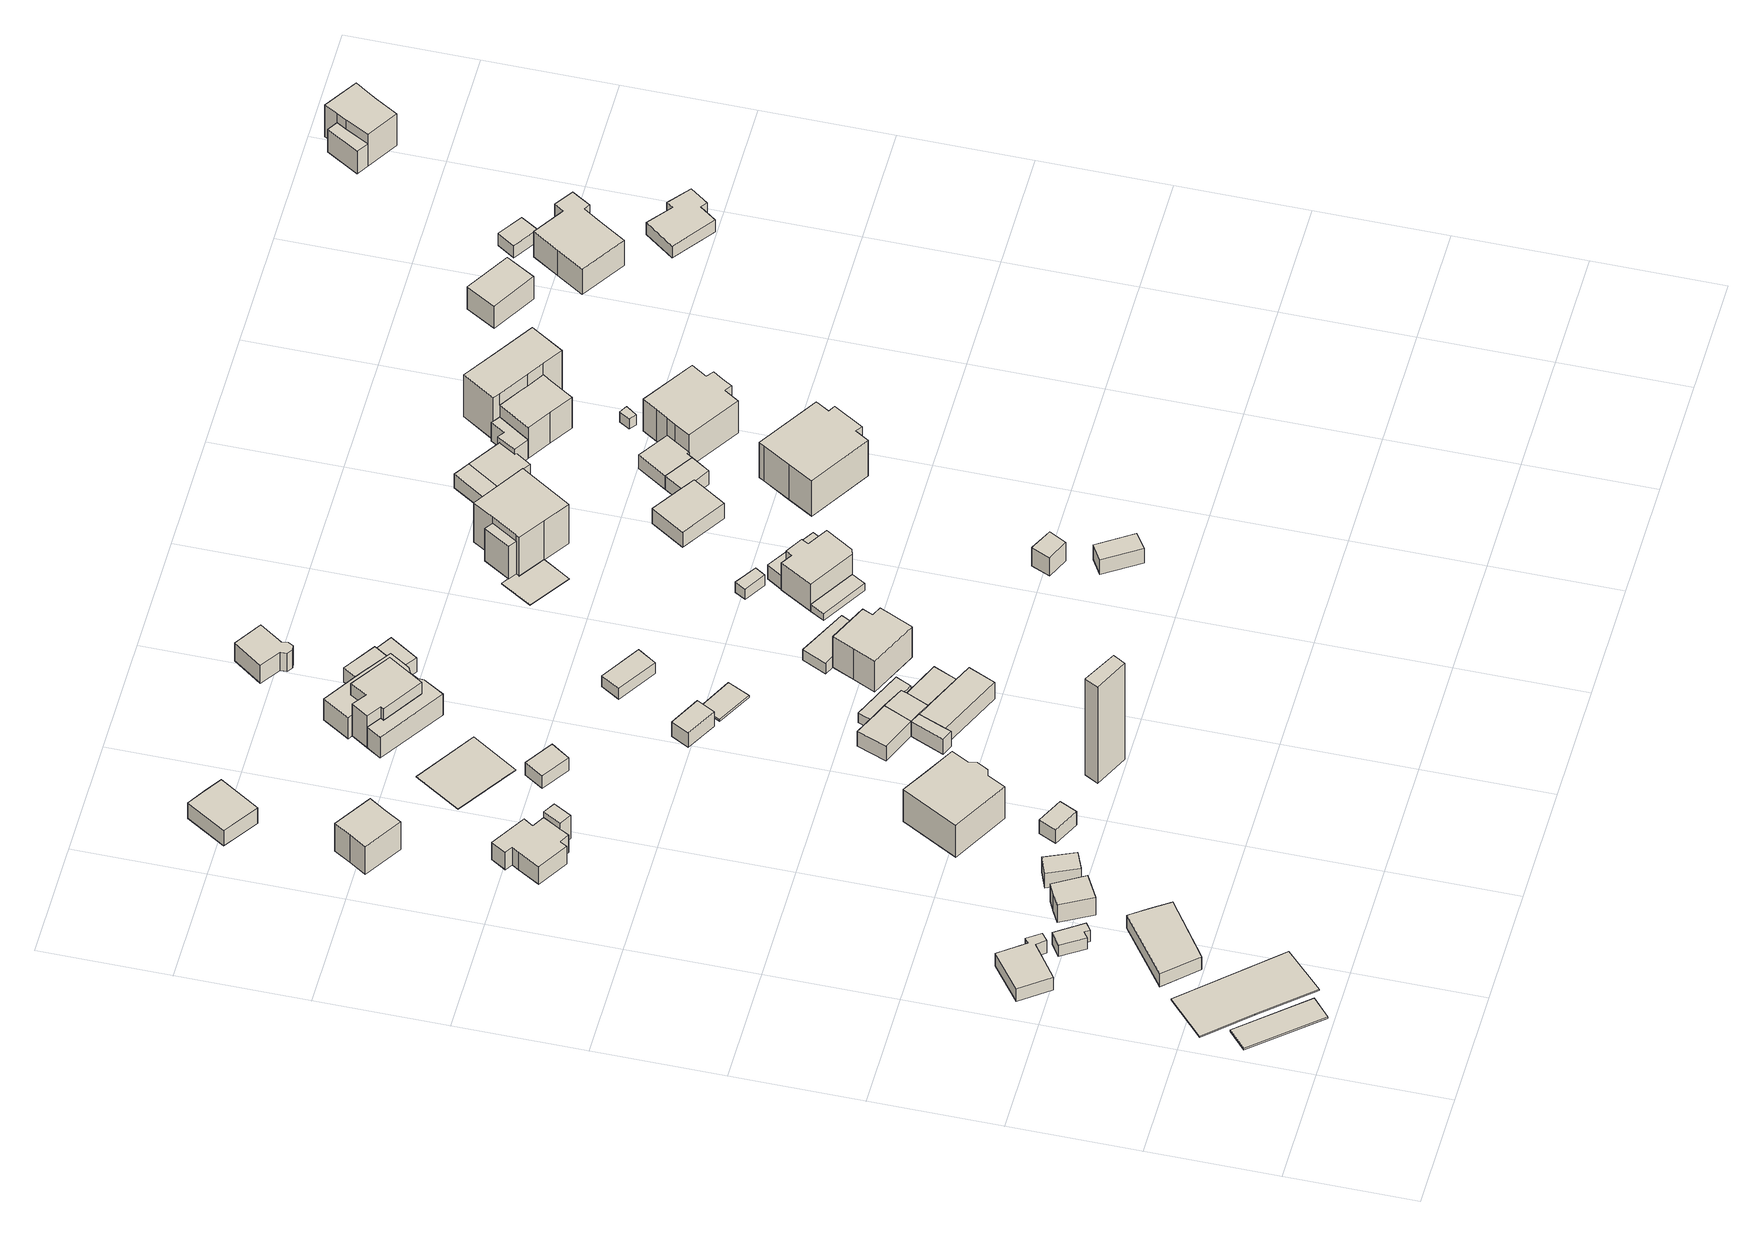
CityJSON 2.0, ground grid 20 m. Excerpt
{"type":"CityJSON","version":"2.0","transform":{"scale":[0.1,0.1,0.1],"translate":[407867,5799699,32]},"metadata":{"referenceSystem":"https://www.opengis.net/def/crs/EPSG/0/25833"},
"CityObjects":{
"building1":{"type":"Building","attributes":{"Gemeindeschluessel":"11000009","BezugspunktDach":"2200","function":"31001_2000","measuredHeight":0.265,"storeysAboveGround":1},"address":[{"country":"Germany","locality":"Berlin","thoroughfareNumber":"25C (2)","thoroughfareName":"Moßkopfring"}],"geometry":[{"type":"Solid","lod":"1","boundaries":[[[[0,1,2,3]],[[4,5,6,7]],[[4,7,3,2]],[[5,4,2,1]],[[6,5,1,0]],[[7,6,0,3]]]]}]},
"building2":{"type":"Building","attributes":{"Gemeindeschluessel":"11000009","BezugspunktDach":"2200","function":"31001_2000","measuredHeight":0.209,"storeysAboveGround":1},"address":[{"country":"Germany","locality":"Berlin","thoroughfareNumber":"25B (4)","thoroughfareName":"Moßkopfring"}],"geometry":[{"type":"Solid","lod":"1","boundaries":[[[[8,9,10,11,12]],[[13,14,15,16,17]],[[13,17,12,11]],[[14,13,11,10]],[[15,14,10,9]],[[16,15,9,8]],[[17,16,8,12]]]]}]},
"building3":{"type":"Building","attributes":{"Gemeindeschluessel":"11000009","BezugspunktDach":"2200","function":"31001_1010","measuredHeight":3.29,"storeysAboveGround":1},"address":[{"country":"Germany","locality":"Berlin","thoroughfareNumber":"25B (1)","thoroughfareName":"Moßkopfring"}],"geometry":[{"type":"Solid","lod":"1","boundaries":[[[[18,19,20,21,22,23,24,25]],[[26,27,28,29,30,31,32,33]],[[26,33,25,24]],[[27,26,24,23]],[[28,27,23,22]],[[29,28,22,21]],[[30,29,21,20]],[[31,30,20,19]],[[32,31,19,18]],[[33,32,18,25]]]]}]},
"building4":{"type":"Building","attributes":{"Gemeindeschluessel":"11000009","BezugspunktDach":"2200","function":"31001_2000","measuredHeight":2.26,"storeysAboveGround":1},"address":[{"country":"Germany","locality":"Berlin","thoroughfareNumber":"25B (2)","thoroughfareName":"Moßkopfring"}],"geometry":[{"type":"Solid","lod":"1","boundaries":[[[[34,35,36,37,38,39]],[[40,41,42,43,44,45]],[[40,45,39,38]],[[41,40,38,37]],[[42,41,37,36]],[[43,42,36,35]],[[44,43,35,34]],[[45,44,34,39]]]]}]},
"building5":{"type":"Building","attributes":{"Gemeindeschluessel":"11000009","BezugspunktDach":"2200","function":"31001_1010","measuredHeight":2.93,"storeysAboveGround":1},"address":[{"country":"Germany","locality":"Berlin","thoroughfareNumber":"25B (3)","thoroughfareName":"Moßkopfring"}],"geometry":[{"type":"Solid","lod":"1","boundaries":[[[[46,47,48,49,50]],[[51,52,53,54,55]],[[51,55,50,49]],[[52,51,49,48]],[[53,52,48,47]],[[54,53,47,46]],[[55,54,46,50]]]]}]},
"building6":{"type":"Building","attributes":{"Gemeindeschluessel":"11000009","BezugspunktDach":"2200","function":"31001_1010","measuredHeight":3.85,"storeysAboveGround":1},"address":[{"country":"Germany","locality":"Berlin","thoroughfareNumber":"25A","thoroughfareName":"Moßkopfring"}],"geometry":[{"type":"Solid","lod":"1","boundaries":[[[[56,57,58,59,60]],[[61,62,63,64,65]],[[61,65,60,59]],[[62,61,59,58]],[[63,62,58,57]],[[64,63,57,56]],[[65,64,56,60]]]]}]},
"building7":{"type":"Building","attributes":{"Gemeindeschluessel":"11000009","BezugspunktDach":"2200","function":"31001_1010","measuredHeight":3,"storeysAboveGround":1},"address":[{"country":"Germany","locality":"Berlin","thoroughfareNumber":"25A (1)","thoroughfareName":"Moßkopfring"}],"geometry":[{"type":"Solid","lod":"1","boundaries":[[[[66,67,68,69]],[[70,71,72,73]],[[70,73,69,68]],[[71,70,68,67]],[[72,71,67,66]],[[73,72,66,69]]]]}]},
"building8":{"type":"Building","attributes":{"Gemeindeschluessel":"11000009","function":"31001_1010"},"address":[{"country":"Germany","locality":"Berlin","thoroughfareNumber":"54","thoroughfareName":"Moßkopfring"}],"children":["building8-1","building8-2"]},
"building8-1":{"type":"BuildingPart","attributes":{"BezugspunktDach":"2200","measuredHeight":5.06,"storeysAboveGround":2},"parents":["building8"],"geometry":[{"type":"MultiSurface","lod":"1","boundaries":[[[74,75,76,77,78,79,80,81,82,83,84,85,86]],[[87,88,89,90,91,92,93,94,95,96,97,98,99]],[[87,99,86,85]],[[88,87,85,84]],[[89,88,84,83]],[[90,89,83,82]],[[91,90,82,81]],[[92,91,81,80]],[[93,92,80,79]],[[94,93,100,101]],[[95,94,78,101,102,77]],[[96,95,77,76]],[[97,96,76,75]],[[98,97,75,74]],[[99,98,74,86]],[[101,100,103,79,78]],[[77,102,101,78]]]}]},
"building8-2":{"type":"BuildingPart","attributes":{"BezugspunktDach":"2200","measuredHeight":4.77,"storeysAboveGround":2},"parents":["building8"],"geometry":[{"type":"MultiSurface","lod":"1","boundaries":[[[104,105,106,107]],[[100,108,109,102]],[[79,78,77,102,107,106]],[[108,100,106,105]],[[109,108,105,104]],[[102,109,104,107]],[[100,101,78,79]],[[102,77,78,101]]]}]},
"building9":{"type":"Building","attributes":{"Gemeindeschluessel":"11000009","BezugspunktDach":"2200","function":"31001_1010","measuredHeight":2.8,"storeysAboveGround":1},"address":[{"country":"Germany","locality":"Berlin","thoroughfareNumber":"25A (2)","thoroughfareName":"Moßkopfring"}],"geometry":[{"type":"Solid","lod":"1","boundaries":[[[[110,111,112,113]],[[114,115,116,117]],[[114,117,113,112]],[[115,114,112,111]],[[116,115,111,110]],[[117,116,110,113]]]]}]},
"building10":{"type":"Building","attributes":{"Gemeindeschluessel":"11000009","BezugspunktDach":"2200","function":"31001_1010","measuredHeight":6.74,"storeysAboveGround":2},"address":[{"country":"Germany","locality":"Berlin","thoroughfareNumber":"53","thoroughfareName":"Moßkopfring"}],"geometry":[{"type":"Solid","lod":"1","boundaries":[[[[118,119,120,121,122,123]],[[124,125,126,127,128,129]],[[124,129,123,122]],[[125,124,122,121]],[[126,125,121,120]],[[127,126,120,119]],[[128,127,119,118]],[[129,128,118,123]]]]}]},
"building11":{"type":"Building","attributes":{"Gemeindeschluessel":"11000009","BezugspunktDach":"2200","function":"31001_1010","measuredHeight":9.25,"storeysAboveGround":1},"address":[{"country":"Germany","locality":"Berlin","thoroughfareNumber":"25","thoroughfareName":"Moßkopfring"}],"geometry":[{"type":"Solid","lod":"1","boundaries":[[[[130,131,132,133,134,135,136,137,138]],[[139,140,141,142,143,144,145,146,147]],[[139,147,138,137]],[[140,139,137,136]],[[141,140,136,135]],[[142,141,135,134]],[[143,142,134,133]],[[144,143,133,132]],[[145,144,132,131]],[[146,145,131,130]],[[147,146,130,138]]]]}]},
"building12":{"type":"Building","attributes":{"Gemeindeschluessel":"11000009","BezugspunktDach":"2200","function":"31001_1010","measuredHeight":4.14,"storeysAboveGround":1},"address":[{"country":"Germany","locality":"Berlin","thoroughfareNumber":"52 (2)","thoroughfareName":"Moßkopfring"}],"geometry":[{"type":"Solid","lod":"1","boundaries":[[[[148,149,150,151,152]],[[153,154,155,156,157]],[[153,157,152,151]],[[154,153,151,150]],[[155,154,150,149]],[[156,155,149,148]],[[157,156,148,152]]]]}]},
"building13":{"type":"Building","attributes":{"Gemeindeschluessel":"11000009","BezugspunktDach":"2200","function":"31001_2723","measuredHeight":19.84,"storeysAboveGround":1},"address":[{"country":"Germany","locality":"Berlin","thoroughfareNumber":"25 (2)","thoroughfareName":"Moßkopfring"}],"geometry":[{"type":"Solid","lod":"1","boundaries":[[[[158,159,160,161]],[[162,163,164,165]],[[162,165,161,160]],[[163,162,160,159]],[[164,163,159,158]],[[165,164,158,161]]]]}]},
"building14":{"type":"Building","attributes":{"Gemeindeschluessel":"11000009","BezugspunktDach":"2200","function":"31001_2463","measuredHeight":2.51,"storeysAboveGround":1},"address":[{"country":"Germany","locality":"Berlin","thoroughfareNumber":"53A (1)","thoroughfareName":"Moßkopfring"}],"geometry":[{"type":"Solid","lod":"1","boundaries":[[[[166,167,168,169]],[[170,171,172,173]],[[170,173,169,168]],[[171,170,168,167]],[[172,171,167,166]],[[173,172,166,169]]]]}]},
"building15":{"type":"Building","attributes":{"Gemeindeschluessel":"11000009","BezugspunktDach":"2200","function":"31001_1010","measuredHeight":0.136,"storeysAboveGround":1},"address":[{"country":"Germany","locality":"Berlin","thoroughfareNumber":"53A","thoroughfareName":"Moßkopfring"}],"geometry":[{"type":"Solid","lod":"1","boundaries":[[[[174,175,176,177]],[[178,179,180,181]],[[178,181,177,176]],[[179,178,176,175]],[[180,179,175,174]],[[181,180,174,177]]]]}]},
"building16":{"type":"Building","attributes":{"Gemeindeschluessel":"11000009","BezugspunktDach":"2200","function":"31001_1010","measuredHeight":3.1,"storeysAboveGround":1},"address":[{"country":"Germany","locality":"Berlin","thoroughfareNumber":"25 (3)","thoroughfareName":"Moßkopfring"}],"geometry":[{"type":"Solid","lod":"1","boundaries":[[[[182,183,184,185,186]],[[187,188,189,190,191]],[[187,191,186,185]],[[188,187,185,184]],[[189,188,184,183]],[[190,189,183,182]],[[191,190,182,186]]]]}]},
"building17":{"type":"Building","attributes":{"Gemeindeschluessel":"11000009","BezugspunktDach":"2200","function":"31001_1010","measuredHeight":3.07,"storeysAboveGround":1},"address":[{"country":"Germany","locality":"Berlin","thoroughfareNumber":"25 (7)","thoroughfareName":"Moßkopfring"}],"geometry":[{"type":"Solid","lod":"1","boundaries":[[[[185,192,193,194,195]],[[196,197,198,199,200]],[[196,200,195,194]],[[197,196,194,193]],[[198,197,193,192]],[[199,198,192,185]],[[200,199,185,195]]]]}]},
"building18":{"type":"Building","attributes":{"Gemeindeschluessel":"11000009","BezugspunktDach":"2200","function":"31001_2463","measuredHeight":3,"storeysAboveGround":1},"address":[{"country":"Germany","locality":"Berlin","thoroughfareNumber":"24A (4)","thoroughfareName":"Moßkopfring"}],"geometry":[{"type":"Solid","lod":"1","boundaries":[[[[201,202,203,204]],[[205,206,207,208]],[[205,208,204,203]],[[206,205,203,202]],[[207,206,202,201]],[[208,207,201,204]]]]}]},
"building19":{"type":"Building","attributes":{"Gemeindeschluessel":"11000009","BezugspunktDach":"2200","function":"31001_1010","measuredHeight":3.04,"storeysAboveGround":1},"address":[{"country":"Germany","locality":"Berlin","thoroughfareNumber":"25 (4)","thoroughfareName":"Moßkopfring"}],"geometry":[{"type":"Solid","lod":"1","boundaries":[[[[184,209,210,211,192,185]],[[198,212,213,214,215,199]],[[198,199,185,192]],[[212,198,192,211]],[[213,212,211,210]],[[214,213,210,209]],[[215,214,209,184]],[[199,215,184,185]]]]}]},
"building20":{"type":"Building","attributes":{"Gemeindeschluessel":"11000009","BezugspunktDach":"2200","function":"31001_1010","measuredHeight":3.42,"storeysAboveGround":1},"address":[{"country":"Germany","locality":"Berlin","thoroughfareNumber":"25 (6)","thoroughfareName":"Moßkopfring"}],"geometry":[{"type":"Solid","lod":"1","boundaries":[[[[216,217,218,209,184,183]],[[219,220,221,222,223,224]],[[219,224,183,184]],[[220,219,184,209]],[[221,220,209,218]],[[222,221,218,217]],[[223,222,217,216]],[[224,223,216,183]]]]}]},
"building21":{"type":"Building","attributes":{"Gemeindeschluessel":"11000009","BezugspunktDach":"2200","function":"31001_2000","measuredHeight":2.34,"storeysAboveGround":1},"address":[{"country":"Germany","locality":"Berlin","thoroughfareNumber":"24A (2)","thoroughfareName":"Moßkopfring"}],"geometry":[{"type":"Solid","lod":"1","boundaries":[[[[225,226,227,228,229,230]],[[231,232,233,234,235,236]],[[231,236,230,229]],[[232,231,229,228]],[[233,232,228,227]],[[234,233,227,226]],[[235,234,226,225]],[[236,235,225,230]]]]}]},
"building22":{"type":"Building","attributes":{"Gemeindeschluessel":"11000009","BezugspunktDach":"2200","function":"31001_1010","measuredHeight":3.12,"storeysAboveGround":1},"address":[{"country":"Germany","locality":"Berlin","thoroughfareNumber":"25 (5)","thoroughfareName":"Moßkopfring"}],"geometry":[{"type":"Solid","lod":"1","boundaries":[[[[218,237,210,209]],[[238,239,240,241]],[[238,241,209,210]],[[239,238,210,237]],[[240,239,237,218]],[[241,240,218,209]]]]}]},
"building23":{"type":"Building","attributes":{"Gemeindeschluessel":"11000009","function":"31001_1010"},"address":[{"country":"Germany","locality":"Berlin","thoroughfareNumber":"52","thoroughfareName":"Moßkopfring"}],"children":["building23-1","building23-2"]},
"building23-1":{"type":"BuildingPart","attributes":{"BezugspunktDach":"2200","measuredHeight":7.63,"storeysAboveGround":2},"parents":["building23"],"geometry":[{"type":"MultiSurface","lod":"1","boundaries":[[[242,243,244,245,246,247,248,249]],[[250,251,252,253,254,255,256,257]],[[250,257,249,248]],[[258,259,248,247]],[[260,258,251,247,246]],[[253,261,260,246,245]],[[262,261,253,245,244]],[[263,262,244,243]],[[256,264,263,243,242]],[[257,265,264,242,249]],[[251,250,259,258]],[[252,251,258,260]],[[260,261,253,252]],[[254,253,261,262]],[[266,255,254,262,263]],[[263,264,256,255]],[[264,265,257,256]]]}]},
"building23-2":{"type":"BuildingPart","attributes":{"BezugspunktDach":"2200","measuredHeight":4.29,"storeysAboveGround":2},"parents":["building23"],"geometry":[{"type":"MultiSurface","lod":"1","boundaries":[[[267,268,269,270,271,272,273,274,275,276,259,258,260,261,262,263,264,265,277]],[[257,256,255,254,253,252,251,250,278,279,280,281,282,283,284,285,286,287,288]],[[257,288,277,265]],[[278,250,259,276]],[[279,278,276,275]],[[280,279,275,274]],[[281,280,274,273]],[[282,281,273,272]],[[283,282,272,271]],[[284,283,271,270]],[[285,284,270,269]],[[286,285,269,268]],[[287,286,268,267]],[[288,287,267,277]],[[257,289,265,264,256]],[[255,256,264,263]],[[254,290,255,263,262,291]],[[253,254,262,261]],[[252,253,261,260,292]],[[251,252,260,258]],[[250,251,258,259]]]}]},
"building24":{"type":"Building","attributes":{"Gemeindeschluessel":"11000009","BezugspunktDach":"2200","function":"31001_2000","measuredHeight":0.34,"storeysAboveGround":1},"address":[{"country":"Germany","locality":"Berlin","thoroughfareNumber":"24 (2)","thoroughfareName":"Moßkopfring"}],"geometry":[{"type":"Solid","lod":"1","boundaries":[[[[293,294,295,296]],[[297,298,299,300]],[[297,300,296,295]],[[298,297,295,294]],[[299,298,294,293]],[[300,299,293,296]]]]}]},
"building25":{"type":"Building","attributes":{"Gemeindeschluessel":"11000009","BezugspunktDach":"2200","function":"31001_2463","measuredHeight":2.23,"storeysAboveGround":1},"address":[{"country":"Germany","locality":"Berlin","thoroughfareNumber":"24 (3)","thoroughfareName":"Moßkopfring"}],"geometry":[{"type":"Solid","lod":"1","boundaries":[[[[301,302,303,304]],[[305,306,307,308]],[[305,308,304,303]],[[306,305,303,302]],[[307,306,302,301]],[[308,307,301,304]]]]}]},
"building26":{"type":"Building","attributes":{"Gemeindeschluessel":"11000009","BezugspunktDach":"2200","function":"31001_1010","measuredHeight":8.57,"storeysAboveGround":2},"address":[{"country":"Germany","locality":"Berlin","thoroughfareNumber":"24A","thoroughfareName":"Moßkopfring"}],"geometry":[{"type":"Solid","lod":"1","boundaries":[[[[309,310,311,312,313,314,315,316]],[[317,318,319,320,321,322,323,324]],[[317,324,316,315]],[[318,317,315,314]],[[319,318,314,313]],[[320,319,313,312]],[[321,320,312,311]],[[322,321,311,310]],[[323,322,310,309]],[[324,323,309,316]]]]}]},
"building27":{"type":"Building","attributes":{"Gemeindeschluessel":"11000009","BezugspunktDach":"2200","function":"31001_2463","measuredHeight":3.34,"storeysAboveGround":1},"address":[{"country":"Germany","locality":"Berlin","thoroughfareNumber":"52 (1)","thoroughfareName":"Moßkopfring"}],"geometry":[{"type":"Solid","lod":"1","boundaries":[[[[325,326,327,328,329]],[[330,331,332,333,334]],[[330,334,329,328]],[[331,330,328,327]],[[332,331,327,326]],[[333,332,326,325]],[[334,333,325,329]]]]}]},
"building28":{"type":"Building","attributes":{"Gemeindeschluessel":"11000009","BezugspunktDach":"2200","function":"51009_1610","measuredHeight":3.27,"storeysAboveGround":0},"address":[{"country":"Germany","locality":"Berlin"}],"geometry":[{"type":"Solid","lod":"1","boundaries":[[[[335,336,326,325,337]],[[333,332,338,339,340]],[[333,340,337,325]],[[332,333,325,326]],[[338,332,326,336]],[[339,338,336,335]],[[340,339,335,337]]]]}]},
"building29":{"type":"Building","attributes":{"Gemeindeschluessel":"11000009","BezugspunktDach":"2200","function":"31001_2463","measuredHeight":2.57,"storeysAboveGround":1},"address":[{"country":"Germany","locality":"Berlin","thoroughfareNumber":"24A (1)","thoroughfareName":"Moßkopfring"}],"geometry":[{"type":"Solid","lod":"1","boundaries":[[[[341,342,343,344,345]],[[346,347,319,318,348]],[[346,348,345,344]],[[347,346,344,343]],[[319,347,343,342]],[[318,319,342,341]],[[348,318,341,345]]]]}]},
"building30":{"type":"Building","attributes":{"Gemeindeschluessel":"11000009","BezugspunktDach":"2200","function":"31001_1010","measuredHeight":3.68,"storeysAboveGround":1},"address":[{"country":"Germany","locality":"Berlin","thoroughfareNumber":"51A","thoroughfareName":"Moßkopfring"}],"geometry":[{"type":"Solid","lod":"1","boundaries":[[[[349,350,351,352,353,354,355,356,357]],[[358,359,360,361,362,363,364,365,366]],[[358,366,357,356]],[[359,358,356,355]],[[360,359,355,354]],[[361,360,354,353]],[[362,361,353,352]],[[363,362,352,351]],[[364,363,351,350]],[[365,364,350,349]],[[366,365,349,357]]]]}]},
"building31":{"type":"Building","attributes":{"Gemeindeschluessel":"11000009","BezugspunktDach":"2200","function":"31001_1010","measuredHeight":1.39,"storeysAboveGround":1},"address":[{"country":"Germany","locality":"Berlin","thoroughfareNumber":"24 (1)","thoroughfareName":"Moßkopfring"}],"geometry":[{"type":"Solid","lod":"1","boundaries":[[[[367,368,369,370]],[[371,372,373,374]],[[371,374,370,369]],[[372,371,369,368]],[[373,372,368,367]],[[374,373,367,370]]]]}]},
"building32":{"type":"Building","attributes":{"Gemeindeschluessel":"11000009","BezugspunktDach":"2200","function":"31001_2723","measuredHeight":2.13,"storeysAboveGround":1},"address":[{"country":"Germany","locality":"Berlin","thoroughfareNumber":"24 (4)","thoroughfareName":"Moßkopfring"}],"geometry":[{"type":"Solid","lod":"1","boundaries":[[[[375,376,377,378]],[[379,380,381,382]],[[379,382,378,377]],[[380,379,377,376]],[[381,380,376,375]],[[382,381,375,378]]]]}]},
"building33":{"type":"Building","attributes":{"Gemeindeschluessel":"11000009","BezugspunktDach":"2200","function":"31001_1010","measuredHeight":5.45,"storeysAboveGround":2},"address":[{"country":"Germany","locality":"Berlin","thoroughfareNumber":"24","thoroughfareName":"Moßkopfring"}],"geometry":[{"type":"Solid","lod":"1","boundaries":[[[[383,384,385,386,387,388,389,390,391]],[[392,393,394,395,396,397,398,372,371]],[[392,371,391,390]],[[393,392,390,389]],[[394,393,389,388]],[[395,394,388,387]],[[396,395,387,386]],[[397,396,386,385]],[[398,397,385,384]],[[372,398,384,383]],[[371,372,383,391]]]]}]},
"building34":{"type":"Building","attributes":{"Gemeindeschluessel":"11000009","BezugspunktDach":"2200","function":"51009_1611","measuredHeight":0.086,"storeysAboveGround":0},"address":[{"country":"Germany","locality":"Berlin"}],"geometry":[{"type":"Solid","lod":"1","boundaries":[[[[399,400,401,402,403,404,405]],[[406,407,408,409,410,411,412]],[[406,412,405,404]],[[407,406,404,403]],[[408,407,403,402]],[[409,408,402,401]],[[410,409,401,400]],[[411,410,400,399]],[[412,411,399,405]]]]}]},
"building35":{"type":"Building","attributes":{"Gemeindeschluessel":"11000009","BezugspunktDach":"2200","function":"51009_1610","measuredHeight":3.74,"storeysAboveGround":0},"address":[{"country":"Germany","locality":"Berlin"}],"geometry":[{"type":"Solid","lod":"1","boundaries":[[[[413,414,415,416,417,418]],[[419,420,421,422,423,424]],[[419,424,418,417]],[[420,419,417,416]],[[421,420,416,415]],[[422,421,415,414]],[[423,422,414,413]],[[424,423,413,418]]]]}]},
"building36":{"type":"Building","attributes":{"Gemeindeschluessel":"11000009","BezugspunktDach":"2200","function":"31001_2000","measuredHeight":3.75,"storeysAboveGround":1},"address":[{"country":"Germany","locality":"Berlin","thoroughfareNumber":"24A (3)","thoroughfareName":"Moßkopfring"}],"geometry":[{"type":"Solid","lod":"1","boundaries":[[[[425,426,427,428]],[[429,430,431,432]],[[429,432,428,427]],[[430,429,427,426]],[[431,430,426,425]],[[432,431,425,428]]]]}]},
"building37":{"type":"Building","attributes":{"Gemeindeschluessel":"11000009","BezugspunktDach":"2200","function":"51009_1610","measuredHeight":6.71,"storeysAboveGround":0},"address":[{"country":"Germany","locality":"Berlin"}],"geometry":[{"type":"Solid","lod":"1","boundaries":[[[[433,434,435,436,437]],[[438,439,403,402,440]],[[438,440,437,436]],[[439,438,436,435]],[[403,439,435,434]],[[402,403,434,433]],[[440,402,433,437]]]]}]},
"building38":{"type":"Building","attributes":{"Gemeindeschluessel":"11000009","BezugspunktDach":"2200","function":"31001_2000","measuredHeight":3,"storeysAboveGround":1},"address":[{"country":"Germany","locality":"Berlin","thoroughfareNumber":"25 (1)","thoroughfareName":"Moßkopfring"}],"geometry":[{"type":"Solid","lod":"1","boundaries":[[[[441,442,443,444]],[[445,446,447,448]],[[445,448,444,443]],[[446,445,443,442]],[[447,446,442,441]],[[448,447,441,444]]]]}]},
"building39":{"type":"Building","attributes":{"Gemeindeschluessel":"11000009","BezugspunktDach":"2200","function":"31001_1010","measuredHeight":8.98,"storeysAboveGround":2},"address":[{"country":"Germany","locality":"Berlin","thoroughfareNumber":"22A","thoroughfareName":"Moßkopfring"}],"geometry":[{"type":"Solid","lod":"1","boundaries":[[[[449,450,451,452,453,454,455,456]],[[408,407,457,458,459,460,410,409]],[[408,409,456,455]],[[407,408,455,454]],[[457,407,454,453]],[[458,457,453,452]],[[459,458,452,451]],[[460,459,451,450]],[[410,460,450,449]],[[409,410,449,456]]]]}]},
"building40":{"type":"Building","attributes":{"Gemeindeschluessel":"11000009","BezugspunktDach":"2200","function":"31001_2463","measuredHeight":3.71,"storeysAboveGround":1},"address":[{"country":"Germany","locality":"Berlin","thoroughfareNumber":"23 (1)","thoroughfareName":"Moßkopfring"}],"geometry":[{"type":"Solid","lod":"1","boundaries":[[[[461,462,463,464,465]],[[466,467,468,469,470]],[[466,470,465,464]],[[467,466,464,463]],[[468,467,463,462]],[[469,468,462,461]],[[470,469,461,465]]]]}]},
"building41":{"type":"Building","attributes":{"Gemeindeschluessel":"11000009","BezugspunktDach":"2200","function":"51009_1610","measuredHeight":2.8,"storeysAboveGround":0},"address":[{"country":"Germany","locality":"Berlin"}],"geometry":[{"type":"Solid","lod":"1","boundaries":[[[[471,472,473,474]],[[475,476,477,478]],[[475,478,474,473]],[[476,475,473,472]],[[477,476,472,471]],[[478,477,471,474]]]]}]},
"building42":{"type":"Building","attributes":{"Gemeindeschluessel":"11000009","BezugspunktDach":"2200","function":"31001_2723","measuredHeight":2.83,"storeysAboveGround":1},"address":[{"country":"Germany","locality":"Berlin","thoroughfareNumber":"22 (1)","thoroughfareName":"Moßkopfring"}],"geometry":[{"type":"Solid","lod":"1","boundaries":[[[[479,480,481,482,483]],[[484,485,486,487,488]],[[484,488,483,482]],[[485,484,482,481]],[[486,485,481,480]],[[487,486,480,479]],[[488,487,479,483]]]]}]},
"building43":{"type":"Building","attributes":{"Gemeindeschluessel":"11000009","BezugspunktDach":"2200","function":"31001_1010","measuredHeight":8.48,"storeysAboveGround":1},"address":[{"country":"Germany","locality":"Berlin","thoroughfareNumber":"23","thoroughfareName":"Moßkopfring"}],"geometry":[{"type":"Solid","lod":"1","boundaries":[[[[489,490,491,492,493,494,495,496,497,498]],[[499,500,501,502,503,504,505,506,507,508]],[[499,508,498,497]],[[500,499,497,496]],[[501,500,496,495]],[[502,501,495,494]],[[503,502,494,493]],[[504,503,493,492]],[[505,504,492,491]],[[506,505,491,490]],[[507,506,490,489]],[[508,507,489,498]]]]}]},
"building44":{"type":"Building","attributes":{"Gemeindeschluessel":"11000009","BezugspunktDach":"2200","function":"31001_2463","measuredHeight":2.83,"storeysAboveGround":1},"address":[{"country":"Germany","locality":"Berlin","thoroughfareNumber":"21 (2)","thoroughfareName":"Moßkopfring"}],"geometry":[{"type":"Solid","lod":"1","boundaries":[[[[509,510,472,471]],[[476,511,512,477]],[[476,477,471,472]],[[511,476,472,510]],[[512,511,510,509]],[[477,512,509,471]]]]}]},
"building45":{"type":"Building","attributes":{"Gemeindeschluessel":"11000009","BezugspunktDach":"2200","function":"51009_1611","measuredHeight":2.83,"storeysAboveGround":0},"address":[{"country":"Germany","locality":"Berlin"}],"geometry":[{"type":"Solid","lod":"1","boundaries":[[[[481,513,514,515,516,482]],[[517,518,519,520,485,484]],[[517,484,482,516]],[[518,517,516,515]],[[519,518,515,514]],[[520,519,514,513]],[[485,520,513,481]],[[484,485,481,482]]]]}]},
"building46":{"type":"Building","attributes":{"Gemeindeschluessel":"11000009","BezugspunktDach":"2200","function":"51009_1610","measuredHeight":3.75,"storeysAboveGround":0},"address":[{"country":"Germany","locality":"Berlin"}],"geometry":[{"type":"Solid","lod":"1","boundaries":[[[[521,522,523,524,525,526,527]],[[528,529,530,531,532,533,534]],[[528,534,527,526]],[[529,528,526,525]],[[530,529,525,524]],[[531,530,524,523]],[[532,531,523,522]],[[533,532,522,521]],[[534,533,521,527]]]]}]},
"building47":{"type":"Building","attributes":{"Gemeindeschluessel":"11000009","BezugspunktDach":"2200","function":"31001_1010","measuredHeight":7.99,"storeysAboveGround":1},"address":[{"country":"Germany","locality":"Berlin","thoroughfareNumber":"22","thoroughfareName":"Moßkopfring"}],"geometry":[{"type":"Solid","lod":"1","boundaries":[[[[535,536,537,538,539,540,541,542,543,544,545,546]],[[547,548,549,550,551,552,553,554,555,556,557,558]],[[547,558,546,545]],[[548,547,545,544]],[[549,548,544,543]],[[550,549,543,542]],[[551,550,542,541]],[[552,551,541,540]],[[553,552,540,539]],[[554,553,539,538]],[[555,554,538,537]],[[556,555,537,536]],[[557,556,536,535]],[[558,557,535,546]]]]}]},
"building48":{"type":"Building","attributes":{"Gemeindeschluessel":"11000009","BezugspunktDach":"2200","function":"31001_2723","measuredHeight":2.04,"storeysAboveGround":1},"address":[{"country":"Germany","locality":"Berlin","thoroughfareNumber":"22 (2)","thoroughfareName":"Moßkopfring"}],"geometry":[{"type":"Solid","lod":"1","boundaries":[[[[559,560,561,562]],[[563,564,565,566]],[[563,566,562,561]],[[564,563,561,560]],[[565,564,560,559]],[[566,565,559,562]]]]}]},
"building49":{"type":"Building","attributes":{"Gemeindeschluessel":"11000009","function":"31001_1010"},"address":[{"country":"Germany","locality":"Berlin","thoroughfareNumber":"21","thoroughfareName":"Moßkopfring"}],"children":["building49-1","building49-2"]},
"building49-1":{"type":"BuildingPart","attributes":{"BezugspunktDach":"2200","measuredHeight":9.19,"storeysAboveGround":2},"parents":["building49"],"geometry":[{"type":"MultiSurface","lod":"1","boundaries":[[[567,568,569,570,571,572,573,574]],[[575,576,577,578,579,580,532,531]],[[575,531,574,573]],[[576,575,573,572]],[[577,576,572,571]],[[578,577,571,570]],[[579,578,570,569]],[[581,582,579,569,568]],[[583,584,581,580,585,532,580,568,567]],[[531,532,567,574]],[[580,579,582,581]],[[586,532,585,584,583]],[[585,580,581,584]]]}]},
"building49-2":{"type":"BuildingPart","attributes":{"BezugspunktDach":"2200","measuredHeight":6.71,"storeysAboveGround":2},"parents":["building49"],"geometry":[{"type":"MultiSurface","lod":"1","boundaries":[[[587,588,589,590,582,584,583,591]],[[532,585,579,592,593,594,595,533]],[[532,533,591,583]],[[592,579,582,590]],[[593,592,590,589]],[[594,593,589,588]],[[595,594,588,587]],[[533,595,587,591]],[[585,532,596,583,584]],[[579,580,581,582]],[[585,584,581,580]]]}]},
"building50":{"type":"Building","attributes":{"Gemeindeschluessel":"11000009","BezugspunktDach":"2200","function":"31001_1010","measuredHeight":5.01,"storeysAboveGround":1},"address":[{"country":"Germany","locality":"Berlin","thoroughfareNumber":"20","thoroughfareName":"Moßkopfring"}],"geometry":[{"type":"Solid","lod":"1","boundaries":[[[[597,598,599,600]],[[601,602,603,604]],[[601,604,600,599]],[[602,601,599,598]],[[603,602,598,597]],[[604,603,597,600]]]]}]},
"building51":{"type":"Building","attributes":{"Gemeindeschluessel":"11000009","BezugspunktDach":"2200","function":"31001_1010","measuredHeight":7.93,"storeysAboveGround":1},"address":[{"country":"Germany","locality":"Berlin","thoroughfareNumber":"20A","thoroughfareName":"Moßkopfring"}],"geometry":[{"type":"Solid","lod":"1","boundaries":[[[[605,606,607,608,609,610,611,612,613,614]],[[615,616,617,618,619,620,621,622,623,624]],[[615,624,614,613]],[[616,615,613,612]],[[617,616,612,611]],[[618,617,611,610]],[[619,618,610,609]],[[620,619,609,608]],[[621,620,608,607]],[[622,621,607,606]],[[623,622,606,605]],[[624,623,605,614]]]]}]},
"building52":{"type":"Building","attributes":{"Gemeindeschluessel":"11000009","BezugspunktDach":"2200","function":"31001_2000","measuredHeight":2.48,"storeysAboveGround":1},"address":[{"country":"Germany","locality":"Berlin","thoroughfareNumber":"20A (2)","thoroughfareName":"Moßkopfring"}],"geometry":[{"type":"Solid","lod":"1","boundaries":[[[[625,626,627,628]],[[629,630,631,632]],[[629,632,628,627]],[[630,629,627,626]],[[631,630,626,625]],[[632,631,625,628]]]]}]},
"building53":{"type":"Building","attributes":{"Gemeindeschluessel":"11000009","BezugspunktDach":"2200","function":"31001_1313","measuredHeight":2.45,"storeysAboveGround":1},"address":[{"country":"Germany","locality":"Berlin","thoroughfareNumber":"20A (1)","thoroughfareName":"Moßkopfring"}],"geometry":[{"type":"Solid","lod":"1","boundaries":[[[[633,634,635,636,637,638,639,640]],[[641,642,643,644,645,646,647,648]],[[641,648,640,639]],[[642,641,639,638]],[[643,642,638,637]],[[644,643,637,636]],[[645,644,636,635]],[[646,645,635,634]],[[647,646,634,633]],[[648,647,633,640]]]]}]},
"building54":{"type":"Building","attributes":{"Gemeindeschluessel":"11000009","function":"31001_1010"},"address":[{"country":"Germany","locality":"Berlin","thoroughfareNumber":"17A","thoroughfareName":"Moßkopfring"}],"children":["building54-1","building54-2"]},
"building54-1":{"type":"BuildingPart","attributes":{"BezugspunktDach":"2200","measuredHeight":8.46,"storeysAboveGround":2},"parents":["building54"],"geometry":[{"type":"MultiSurface","lod":"1","boundaries":[[[649,650,651,652,653,654,655,656]],[[657,658,659,660,661,662,663,664]],[[665,666,656,655]],[[667,668,665,657,655,654]],[[659,658,654,653]],[[660,659,653,652]],[[661,660,652,651]],[[662,661,651,650]],[[663,662,650,649]],[[664,663,649,656]],[[657,664,666,665]],[[658,657,665,668,667]]]}]},
"building54-2":{"type":"BuildingPart","attributes":{"BezugspunktDach":"2200","measuredHeight":4.59,"storeysAboveGround":2},"parents":["building54"],"geometry":[{"type":"MultiSurface","lod":"1","boundaries":[[[666,668,669,670]],[[671,658,664,672]],[[671,672,670,669]],[[658,671,669,668]],[[672,664,666,670]],[[657,665,666,664]],[[658,668,665,657]]]}]}
},
"vertices":[
[104,9,12],[134,36,12],[47,136,12],[17,109,12],[47,136,9],[134,36,9],[104,9,9],[17,109,9],
[85,109,12],[152,33,12],[212,92,12],[85,230,12],[25,174,12],[85,230,10],[212,92,10],[152,33,10],[85,109,10],[25,174,10],
[43,390,59],[98,430,59],[109,416,59],[121,425,59],[106,446,59],[98,440,59],[68,480,59],[9,435,59],[68,480,33],[98,440,33],[106,446,33],[121,425,33],[109,416,33],[98,430,33],[43,390,33],[9,435,33],
[131,363,55],[141,370,55],[146,362,55],[158,371,55],[129,413,55],[107,399,55],[129,413,32],[158,371,32],[146,362,32],[141,370,32],[131,363,32],[107,399,32],
[152,203,35],[244,267,35],[224,296,35],[204,324,35],[106,252,35],[204,324,9],[224,296,9],[244,267,9],[152,203,9],[106,252,9],
[197,367,68],[235,388,68],[207,435,68],[189,426,68],[170,416,68],[189,426,32],[207,435,32],[235,388,32],[197,367,32],[170,416,32],
[250,401,63],[279,413,63],[258,460,63],[229,448,63],[258,460,33],[279,413,33],[250,401,33],[229,448,33],
[112,1109,70],[119,1120,70],[134,1112,70],[142,1126,70],[147,1134,70],[158,1154,70],[139,1165,70],[149,1180,70],[95,1213,70],[81,1190,70],[92,1183,70],[85,1172,70],[65,1138,70],[85,1172,34],[92,1183,34],[81,1190,34],[95,1213,34],[149,1180,34],[139,1165,34],[158,1154,34],[147,1134,34],[142,1126,34],[134,1112,34],[119,1120,34],[112,1109,34],[65,1138,34],[158,1154,35],[147,1134,35],[142,1126,35],[158,1154,52],
[160,1115,82],[176,1143,82],[158,1154,82],[142,1126,82],[176,1143,35],[160,1115,35],
[357,434,60],[370,461,60],[329,481,60],[316,454,60],[329,481,32],[370,461,32],[357,434,32],[316,454,32],
[84,1342,90],[100,1368,90],[117,1394,90],[59,1431,90],[43,1405,90],[26,1379,90],[43,1405,33],[59,1431,33],[117,1394,33],[100,1368,33],[84,1342,33],[26,1379,33],
[343,534,100],[358,562,100],[369,565,100],[379,583,100],[376,594,100],[391,622,100],[347,646,100],[304,671,100],[255,583,100],[304,671,34],[347,646,34],[391,622,34],[376,594,34],[379,583,34],[369,565,34],[358,562,34],[343,534,34],[255,583,34],
[82,1548,68],[122,1610,68],[95,1628,68],[68,1645,68],[29,1584,68],[68,1645,36],[95,1628,36],[122,1610,36],[82,1548,36],[29,1584,36],
[514,403,209],[525,422,209],[472,450,209],[460,429,209],[472,450,11],[525,422,11],[514,403,11],[460,429,11],
[285,1149,61],[305,1178,61],[262,1206,61],[243,1177,61],[262,1206,35],[305,1178,35],[285,1149,35],[243,1177,35],
[267,1221,37],[314,1293,37],[221,1353,37],[175,1281,37],[221,1353,36],[314,1293,36],[267,1221,36],[175,1281,36],
[460,640,64],[463,649,64],[481,692,64],[465,699,64],[442,647,64],[465,699,33],[481,692,33],[463,649,33],[460,640,33],[442,647,33],
[485,743,64],[461,753,64],[428,768,64],[410,722,64],[428,768,34],[461,753,34],[485,743,34],[465,699,34],[410,722,34],
[415,971,66],[430,999,66],[382,1024,66],[367,997,66],[382,1024,36],[430,999,36],[415,971,36],[367,997,36],
[500,683,64],[516,718,64],[519,727,64],[519,727,34],[516,718,34],[500,683,34],[481,692,34],
[565,603,64],[584,645,64],[558,657,64],[481,692,30],[500,683,30],[558,657,30],[584,645,30],[565,603,30],[463,649,30],
[490,740,55],[519,727,55],[539,718,55],[550,742,55],[471,777,55],[461,753,55],[471,777,35],[550,742,35],[539,718,35],[519,727,35],[490,740,35],[461,753,35],
[574,693,64],[516,718,33],[574,693,33],[558,657,33],[500,683,33],
[279,1419,103],[276,1414,103],[338,1374,103],[374,1429,103],[312,1470,103],[296,1444,103],[275,1459,103],[258,1433,103],[275,1459,37],[296,1444,37],[312,1470,37],[374,1429,37],[338,1374,37],[276,1414,37],[279,1419,37],[258,1433,37],[296,1444,80],[275,1459,80],[312,1470,80],[374,1429,80],[338,1374,80],[276,1414,80],[279,1419,80],[258,1433,80],[276,1414,48],
[344,1345,80],[364,1377,80],[365,1387,80],[372,1399,80],[382,1404,80],[390,1416,80],[402,1435,80],[353,1468,80],[295,1505,80],[268,1463,80],[243,1411,80],[268,1463,37],[295,1505,37],[353,1468,37],[402,1435,37],[390,1416,37],[382,1404,37],[372,1399,37],[365,1387,37],[364,1377,37],[344,1345,37],[243,1411,37],[258,1433,59],[335,1375,37],[338,1374,78],[312,1470,70],
[481,937,39],[498,971,39],[443,999,39],[427,966,39],[443,999,35],[498,971,35],[481,937,35],[427,966,35],
[492,1075,59],[511,1104,59],[450,1142,59],[432,1113,59],[450,1142,37],[511,1104,37],[492,1075,37],[432,1113,37],
[611,734,97],[627,768,97],[635,786,97],[620,793,97],[627,809,97],[566,837,97],[550,803,97],[534,769,97],[550,803,34],[566,837,34],[627,809,34],[620,793,34],[635,786,34],[627,768,34],[611,734,34],[534,769,34],
[402,1435,68],[418,1459,68],[420,1462,68],[370,1495,68],[353,1468,68],[370,1495,39],[420,1462,39],[418,1459,39],[402,1435,39],[353,1468,39],
[413,1400,68],[442,1444,68],[390,1416,68],[442,1444,39],[413,1400,39],[390,1416,39],
[566,837,56],[627,809,56],[645,844,56],[569,881,56],[551,844,56],[569,881,34],[645,844,34],[551,844,34],
[368,1586,78],[369,1576,78],[377,1570,78],[385,1571,78],[390,1580,78],[388,1589,78],[413,1625,78],[371,1652,78],[338,1607,78],[371,1652,41],[413,1625,41],[388,1589,41],[390,1580,41],[385,1571,41],[377,1570,41],[369,1576,41],[368,1586,41],[338,1607,41],
[720,829,47],[733,850,47],[663,893,47],[650,871,47],[663,893,33],[733,850,33],[720,829,33],[650,871,33],
[695,967,55],[705,983,55],[672,1004,55],[662,987,55],[672,1004,34],[705,983,34],[695,967,34],[662,987,34],
[733,850,88],[742,853,88],[769,896,88],[738,915,88],[744,926,88],[717,942,88],[711,932,88],[693,943,88],[663,893,88],[693,943,33],[711,932,33],[717,942,33],[744,926,33],[738,915,33],[769,896,33],[742,853,33],
[637,1235,39],[664,1278,39],[625,1304,39],[628,1309,39],[629,1310,39],[606,1325,39],[575,1276,39],[606,1325,38],[629,1310,38],[628,1309,38],[625,1304,38],[664,1278,38],[637,1235,38],[575,1276,38],
[711,932,63],[738,915,63],[769,896,63],[783,919,63],[708,966,63],[693,943,63],[708,966,34],[783,919,34],[769,896,34],[738,915,34],[711,932,34],[693,943,34],
[863,574,48],[877,601,48],[842,618,48],[829,589,48],[842,618,10],[877,601,10],[863,574,10],[829,589,10],
[628,1309,106],[629,1310,106],[654,1350,106],[642,1358,106],[616,1317,106],[642,1358,39],[654,1350,39],[616,1317,39],
[891,468,33],[917,485,33],[881,539,33],[855,523,33],[881,539,3],[917,485,3],[891,468,3],[855,523,3],
[664,1278,119],[703,1252,119],[754,1331,119],[674,1382,119],[654,1350,119],[629,1310,119],[628,1309,119],[625,1304,119],[654,1350,38],[674,1382,38],[754,1331,38],[703,1252,38],
[803,1052,67],[837,1104,67],[819,1116,67],[770,1148,67],[736,1096,67],[770,1148,36],[819,1116,36],[837,1104,36],[803,1052,36],[736,1096,36],
[758,1368,67],[791,1418,67],[767,1433,67],[735,1383,67],[767,1433,39],[791,1418,39],[758,1368,39],[735,1383,39],
[837,1104,63],[862,1089,63],[881,1118,63],[838,1146,63],[819,1116,63],[838,1146,35],[881,1118,35],[862,1089,35],[837,1104,35],[819,1116,35],
[938,878,101],[951,899,101],[961,892,101],[990,939,101],[979,945,101],[992,966,101],[898,1025,101],[893,1017,101],[867,974,101],[844,936,101],[867,974,28],[893,1017,28],[898,1025,28],[992,966,28],[979,945,28],[990,939,28],[961,892,28],[951,899,28],[938,878,28],[844,936,28],
[811,1334,67],[843,1384,67],[843,1384,39],[811,1334,39],
[887,1127,63],[890,1124,63],[914,1162,63],[868,1192,63],[868,1192,35],[914,1162,35],[890,1124,35],[887,1127,35],
[846,1346,77],[879,1395,77],[869,1402,77],[866,1404,77],[852,1382,77],[842,1389,77],[824,1360,77],[842,1389,39],[852,1382,39],[866,1404,39],[869,1402,39],[879,1395,39],[846,1346,39],[824,1360,39],
[969,1073,99],[984,1096,99],[995,1089,99],[1005,1105,99],[1015,1120,99],[1004,1128,99],[1020,1152,99],[941,1203,99],[926,1180,99],[914,1162,99],[905,1148,99],[890,1124,99],[905,1148,33],[914,1162,33],[926,1180,33],[941,1203,33],[1020,1152,33],[1004,1128,33],[1015,1120,33],[1005,1105,33],[995,1089,33],[984,1096,33],[969,1073,33],[890,1124,33],
[948,1215,56],[960,1232,56],[948,1239,56],[938,1223,56],[948,1239,35],[960,1232,35],[948,1215,35],[938,1223,35],
[879,1395,125],[924,1366,125],[950,1350,125],[980,1330,125],[1013,1381,125],[957,1417,125],[902,1453,125],[869,1402,125],[902,1453,39],[957,1417,39],[1013,1381,39],[980,1330,39],[950,1350,39],[924,1366,39],[924,1366,102],[950,1350,102],[879,1395,102],[914,1373,102],[914,1373,39],[879,1395,58],
[882,1323,102],[917,1300,102],[924,1310,102],[944,1341,102],[846,1346,102],[944,1341,39],[924,1310,39],[917,1300,39],[882,1323,39],[879,1395,57],
[1147,1412,81],[1174,1457,81],[1106,1498,81],[1079,1452,81],[1106,1498,35],[1174,1457,35],[1147,1412,35],[1079,1452,35],
[1242,1305,84],[1269,1347,84],[1287,1374,84],[1296,1368,84],[1314,1397,84],[1286,1416,84],[1276,1401,84],[1228,1432,84],[1201,1391,84],[1174,1349,84],[1201,1391,32],[1228,1432,32],[1276,1401,32],[1286,1416,32],[1314,1397,32],[1296,1368,32],[1287,1374,32],[1269,1347,32],[1242,1305,32],[1174,1349,32],
[1258,1434,56],[1275,1461,56],[1238,1486,56],[1220,1459,56],[1238,1486,31],[1275,1461,31],[1258,1434,31],[1220,1459,31],
[1346,1199,44],[1365,1225,44],[1375,1218,44],[1396,1246,44],[1362,1273,44],[1355,1263,44],[1318,1292,44],[1283,1246,44],[1318,1292,20],[1355,1263,20],[1362,1273,20],[1396,1246,20],[1375,1218,20],[1365,1225,20],[1346,1199,20],[1283,1246,20],
[1391,1670,94],[1412,1705,94],[1422,1720,94],[1435,1739,94],[1383,1772,94],[1372,1751,94],[1363,1736,94],[1343,1699,94],[1363,1736,29],[1372,1751,29],[1383,1772,29],[1435,1739,29],[1422,1720,29],[1412,1705,29],[1391,1670,29],[1343,1699,29],[1363,1736,75],[1343,1699,75],[1372,1751,34],[1372,1751,75],
[1356,1761,75],[1325,1711,75],[1356,1761,29],[1325,1711,29]
]}
